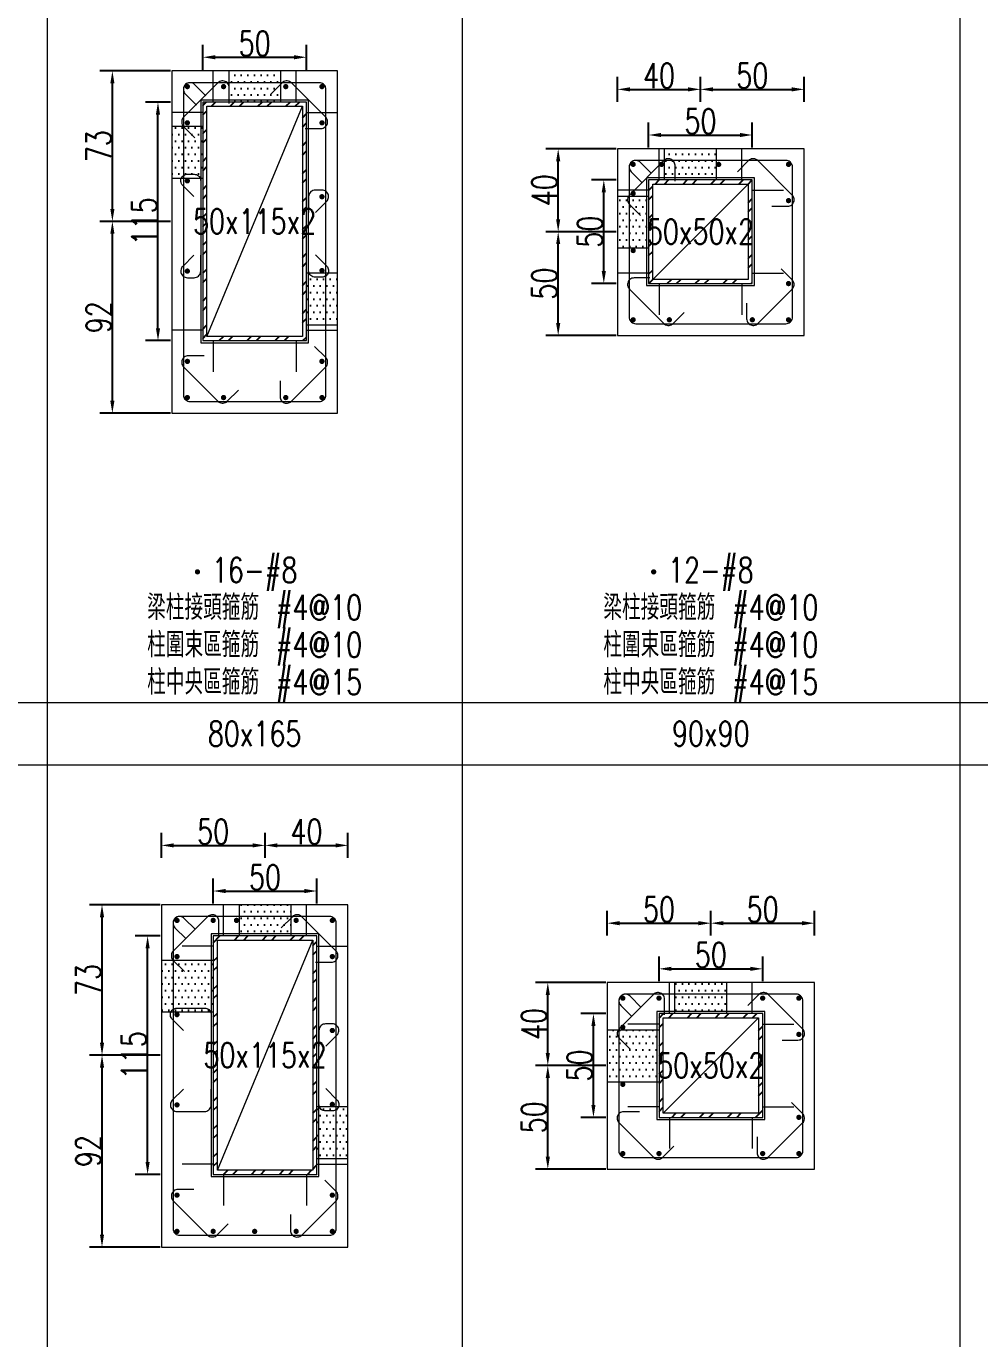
# Model space of a CAD drawing. Header units: millimetres. Extents: x 0 to 3905, y 0 to 8880.
# Drawn here: x 460 to 920, y 7763 to 8396 of the extents above; entities that cross this region are included whole.
import ezdxf
from ezdxf.enums import TextEntityAlignment as Align

# ---------------------------------------------------------------- set-up
doc = ezdxf.new("R2010")
doc.units = ezdxf.units.MM
doc.layers.get('DEFPOINTS').update_dxf_attribs({"color": 3})
for name, color, linetype in [('Hatch線', 6, 'Continuous'), ('TC-鋼粱', 132, 'Continuous'), ('主筋斷面', 2, 'Continuous'), ('文字-主筋根數', 7, 'Continuous'), ('文字-剪力筋 中央區', 7, 'Continuous'), ('文字-剪力筋-BC', 7, 'Continuous'), ('文字-剪力筋-圍束區', 7, 'Continuous'), ('文字-斷面尺寸', 7, 'Continuous'), ('文字-輔助字', 7, 'Continuous'), ('柱斷面線', 4, 'Continuous'), ('標註字', 4, 'Continuous'), ('箍筋線', 1, 'Continuous'), ('網格線', 7, 'Continuous'), ('鋼柱', 11, 'Continuous')]:
    doc.layers.add(name, color=color, linetype=linetype)
doc.styles.add('note', font='txt.shx', dxfattribs={"width": 0.75, "height": 12})
doc.styles.add('txt', font='txt.shx', dxfattribs={"height": 0.2, "bigfont": 'chineset.shx'})
doc.dimstyles.new('RCAD_DIM', dxfattribs={"dimtxt": 12, "dimasz": 6, "dimexe": 6, "dimexo": 0.625, "dimtad": 1, "dimdec": 0, "dimdsep": 46, "dimtxsty": 'note', "dimcen": 2.5, "dimclrd": 256, "dimclre": 256, "dimclrt": 256, "dimadec": 0, "dimazin": 0, "dimtfac": 1, "dimtmove": 0, "dimatfit": 3, "dimfxl": 0, "dimtolj": 1, "dimarcsym": 0})

# ---------------------------------------------------------------- blocks, each defined once
blk = doc.blocks.new('*D396')
at = {"layer": 'DEFPOINTS', "color": 0}
for p in [(600, 7979.12), (550, 7972.5), (600, 7972.5)]:
    blk.add_point(p, dxfattribs=at)
at = {"layer": '標註字', "lineweight": -2}
for p, q in [((550, 7973.12), (550, 7985.12)), ((600, 7973.12), (600, 7985.12)), ((556, 7979.12), (594, 7979.12))]:
    blk.add_line(p, q, dxfattribs=at)
at = {"layer": '標註字'}
for points in [[(556, 7980.12), (556, 7978.12), (550, 7979.12)], [(594, 7978.12), (594, 7980.12), (600, 7979.12)]]:
    blk.add_solid(points, dxfattribs=at)
at = {"layer": '標註字', "insert": (575, 7985.75), "char_height": 12, "attachment_point": 5, "style": 'note'}
blk.add_mtext('\\A1;50', dxfattribs=at)
blk = doc.blocks.new('*D397')
at = {"layer": 'DEFPOINTS', "color": 0}
for p in [(518.38, 7957.49), (525, 7957.49), (525, 7842.49)]:
    blk.add_point(p, dxfattribs=at)
at = {"layer": '標註字', "lineweight": -2}
for p, q in [((524.38, 7957.49), (512.38, 7957.49)), ((518.38, 7848.49), (518.38, 7951.49)), ((524.38, 7842.49), (512.38, 7842.49))]:
    blk.add_line(p, q, dxfattribs=at)
at = {"layer": '標註字'}
for points in [[(519.38, 7951.49), (517.38, 7951.49), (518.38, 7957.49)], [(517.38, 7848.49), (519.38, 7848.49), (518.38, 7842.49)]]:
    blk.add_solid(points, dxfattribs=at)
at = {"layer": '標註字', "insert": (511.75, 7899.99), "char_height": 12, "attachment_point": 5, "rotation": 90, "style": 'note'}
blk.add_mtext('\\A1;115', dxfattribs=at)
blk = doc.blocks.new('*D398')
at = {"layer": 'DEFPOINTS', "color": 0}
for p in [(575, 8001.12), (525, 7994.5), (575, 7994.5)]:
    blk.add_point(p, dxfattribs=at)
at = {"layer": '標註字', "lineweight": -2}
for p, q in [((525, 7995.12), (525, 8007.12)), ((575, 7995.12), (575, 8007.12)), ((531, 8001.12), (569, 8001.12))]:
    blk.add_line(p, q, dxfattribs=at)
at = {"layer": '標註字'}
for points in [[(531, 8002.12), (531, 8000.12), (525, 8001.12)], [(569, 8000.12), (569, 8002.12), (575, 8001.12)]]:
    blk.add_solid(points, dxfattribs=at)
at = {"layer": '標註字', "insert": (550, 8007.75), "char_height": 12, "attachment_point": 5, "style": 'note'}
blk.add_mtext('\\A1;50', dxfattribs=at)
blk = doc.blocks.new('*D399')
at = {"layer": 'DEFPOINTS', "color": 0}
for p in [(615, 8001.12), (575, 7994.5), (615, 7994.5)]:
    blk.add_point(p, dxfattribs=at)
at = {"layer": '標註字', "lineweight": -2}
for p, q in [((575, 7995.12), (575, 8007.12)), ((615, 7995.12), (615, 8007.12)), ((581, 8001.12), (609, 8001.12))]:
    blk.add_line(p, q, dxfattribs=at)
at = {"layer": '標註字'}
for points in [[(581, 8002.12), (581, 8000.12), (575, 8001.12)], [(609, 8000.12), (609, 8002.12), (615, 8001.12)]]:
    blk.add_solid(points, dxfattribs=at)
at = {"layer": '標註字', "insert": (595, 8007.75), "char_height": 12, "attachment_point": 5, "style": 'note'}
blk.add_mtext('\\A1;40', dxfattribs=at)
blk = doc.blocks.new('*D400')
at = {"layer": 'DEFPOINTS', "color": 0}
for p in [(496.38, 7899.99), (525, 7899.99), (525, 7807.5)]:
    blk.add_point(p, dxfattribs=at)
at = {"layer": '標註字', "lineweight": -2}
for p, q in [((524.38, 7899.99), (490.38, 7899.99)), ((496.38, 7813.5), (496.38, 7893.99)), ((524.38, 7807.5), (490.38, 7807.5))]:
    blk.add_line(p, q, dxfattribs=at)
at = {"layer": '標註字'}
for points in [[(497.38, 7893.99), (495.38, 7893.99), (496.38, 7899.99)], [(495.38, 7813.5), (497.38, 7813.5), (496.38, 7807.5)]]:
    blk.add_solid(points, dxfattribs=at)
at = {"layer": '標註字', "insert": (489.75, 7853.74), "char_height": 12, "attachment_point": 5, "rotation": 90, "style": 'note'}
blk.add_mtext('\\A1;92', dxfattribs=at)
blk = doc.blocks.new('*D401')
at = {"layer": 'DEFPOINTS', "color": 0}
for p in [(496.38, 7972.5), (525, 7972.5), (525, 7899.99)]:
    blk.add_point(p, dxfattribs=at)
at = {"layer": '標註字', "lineweight": -2}
for p, q in [((524.38, 7972.5), (490.38, 7972.5)), ((496.38, 7905.99), (496.38, 7966.5)), ((524.38, 7899.99), (490.38, 7899.99))]:
    blk.add_line(p, q, dxfattribs=at)
at = {"layer": '標註字'}
for points in [[(497.38, 7966.5), (495.38, 7966.5), (496.38, 7972.5)], [(495.38, 7905.99), (497.38, 7905.99), (496.38, 7899.99)]]:
    blk.add_solid(points, dxfattribs=at)
at = {"layer": '標註字', "insert": (489.75, 7936.24), "char_height": 12, "attachment_point": 5, "rotation": 90, "style": 'note'}
blk.add_mtext('\\A1;73', dxfattribs=at)
blk = doc.blocks.new('Circle_Filled')
at = {"const_width": 0.5}
blk.add_lwpolyline([(-0.25, 0, 1), (0.25, 0, 1)], format="xyb", close=True, dxfattribs=at)
blk = doc.blocks.new('*D402')
at = {"layer": 'DEFPOINTS', "color": 0}
for p in [(595, 8381.12), (545, 8374.5), (595, 8374.5)]:
    blk.add_point(p, dxfattribs=at)
at = {"layer": '標註字', "lineweight": -2}
for p, q in [((545, 8375.12), (545, 8387.12)), ((595, 8375.12), (595, 8387.12)), ((551, 8381.12), (589, 8381.12))]:
    blk.add_line(p, q, dxfattribs=at)
at = {"layer": '標註字'}
for points in [[(551, 8382.12), (551, 8380.12), (545, 8381.12)], [(589, 8380.12), (589, 8382.12), (595, 8381.12)]]:
    blk.add_solid(points, dxfattribs=at)
at = {"layer": '標註字', "insert": (570, 8387.75), "char_height": 12, "attachment_point": 5, "style": 'note'}
blk.add_mtext('\\A1;50', dxfattribs=at)
blk = doc.blocks.new('*D403')
at = {"layer": 'DEFPOINTS', "color": 0}
for p in [(523.38, 8359.49), (530, 8359.49), (530, 8244.49)]:
    blk.add_point(p, dxfattribs=at)
at = {"layer": '標註字', "lineweight": -2}
for p, q in [((529.38, 8359.49), (517.38, 8359.49)), ((523.38, 8250.49), (523.38, 8353.49)), ((529.38, 8244.49), (517.38, 8244.49))]:
    blk.add_line(p, q, dxfattribs=at)
at = {"layer": '標註字'}
for points in [[(524.38, 8353.49), (522.38, 8353.49), (523.38, 8359.49)], [(522.38, 8250.49), (524.38, 8250.49), (523.38, 8244.49)]]:
    blk.add_solid(points, dxfattribs=at)
at = {"layer": '標註字', "insert": (516.75, 8301.99), "char_height": 12, "attachment_point": 5, "rotation": 90, "style": 'note'}
blk.add_mtext('\\A1;115', dxfattribs=at)
blk = doc.blocks.new('*D406')
at = {"layer": 'DEFPOINTS', "color": 0}
for p in [(501.38, 8301.99), (530, 8301.99), (530, 8209.5)]:
    blk.add_point(p, dxfattribs=at)
at = {"layer": '標註字', "lineweight": -2}
for p, q in [((529.38, 8301.99), (495.38, 8301.99)), ((501.38, 8215.5), (501.38, 8295.99)), ((529.38, 8209.5), (495.38, 8209.5))]:
    blk.add_line(p, q, dxfattribs=at)
at = {"layer": '標註字'}
for points in [[(502.38, 8295.99), (500.38, 8295.99), (501.38, 8301.99)], [(500.38, 8215.5), (502.38, 8215.5), (501.38, 8209.5)]]:
    blk.add_solid(points, dxfattribs=at)
at = {"layer": '標註字', "insert": (494.75, 8255.74), "char_height": 12, "attachment_point": 5, "rotation": 90, "style": 'note'}
blk.add_mtext('\\A1;92', dxfattribs=at)
blk = doc.blocks.new('*D407')
at = {"layer": 'DEFPOINTS', "color": 0}
for p in [(501.38, 8374.5), (530, 8374.5), (530, 8301.99)]:
    blk.add_point(p, dxfattribs=at)
at = {"layer": '標註字', "lineweight": -2}
for p, q in [((529.38, 8374.5), (495.38, 8374.5)), ((501.38, 8307.99), (501.38, 8368.5)), ((529.38, 8301.99), (495.38, 8301.99))]:
    blk.add_line(p, q, dxfattribs=at)
at = {"layer": '標註字'}
for points in [[(502.38, 8368.5), (500.38, 8368.5), (501.38, 8374.5)], [(500.38, 8307.99), (502.38, 8307.99), (501.38, 8301.99)]]:
    blk.add_solid(points, dxfattribs=at)
at = {"layer": '標註字', "insert": (494.75, 8338.24), "char_height": 12, "attachment_point": 5, "rotation": 90, "style": 'note'}
blk.add_mtext('\\A1;73', dxfattribs=at)
blk = doc.blocks.new('*D528')
at = {"layer": 'DEFPOINTS', "color": 0}
for p in [(815, 7941.62), (765, 7935), (815, 7935)]:
    blk.add_point(p, dxfattribs=at)
at = {"layer": '標註字', "lineweight": -2}
for p, q in [((765, 7935.62), (765, 7947.62)), ((771, 7941.62), (809, 7941.62)), ((815, 7935.62), (815, 7947.62))]:
    blk.add_line(p, q, dxfattribs=at)
at = {"layer": '標註字'}
for points in [[(771, 7942.62), (771, 7940.62), (765, 7941.62)], [(809, 7940.62), (809, 7942.62), (815, 7941.62)]]:
    blk.add_solid(points, dxfattribs=at)
at = {"layer": '標註字', "insert": (790, 7948.25), "char_height": 12, "attachment_point": 5, "style": 'note'}
blk.add_mtext('\\A1;50', dxfattribs=at)
blk = doc.blocks.new('*D529')
at = {"layer": 'DEFPOINTS', "color": 0}
for p in [(733.38, 7920), (740, 7920), (740, 7870)]:
    blk.add_point(p, dxfattribs=at)
at = {"layer": '標註字', "lineweight": -2}
for p, q in [((739.38, 7920), (727.38, 7920)), ((733.38, 7876), (733.38, 7914)), ((739.38, 7870), (727.38, 7870))]:
    blk.add_line(p, q, dxfattribs=at)
at = {"layer": '標註字'}
for points in [[(734.38, 7914), (732.38, 7914), (733.38, 7920)], [(732.38, 7876), (734.38, 7876), (733.38, 7870)]]:
    blk.add_solid(points, dxfattribs=at)
at = {"layer": '標註字', "insert": (726.75, 7895), "char_height": 12, "attachment_point": 5, "rotation": 90, "style": 'note'}
blk.add_mtext('\\A1;50', dxfattribs=at)
blk = doc.blocks.new('*D530')
at = {"layer": 'DEFPOINTS', "color": 0}
for p in [(790, 7963.62), (740, 7957), (790, 7957)]:
    blk.add_point(p, dxfattribs=at)
at = {"layer": '標註字', "lineweight": -2}
for p, q in [((740, 7957.62), (740, 7969.62)), ((790, 7957.62), (790, 7969.62)), ((746, 7963.62), (784, 7963.62))]:
    blk.add_line(p, q, dxfattribs=at)
at = {"layer": '標註字'}
for points in [[(746, 7964.62), (746, 7962.62), (740, 7963.62)], [(784, 7962.62), (784, 7964.62), (790, 7963.62)]]:
    blk.add_solid(points, dxfattribs=at)
at = {"layer": '標註字', "insert": (765, 7970.25), "char_height": 12, "attachment_point": 5, "style": 'note'}
blk.add_mtext('\\A1;50', dxfattribs=at)
blk = doc.blocks.new('*D531')
at = {"layer": 'DEFPOINTS', "color": 0}
for p in [(840, 7963.62), (790, 7957), (840, 7957)]:
    blk.add_point(p, dxfattribs=at)
at = {"layer": '標註字', "lineweight": -2}
for p, q in [((790, 7957.62), (790, 7969.62)), ((840, 7957.62), (840, 7969.62)), ((796, 7963.62), (834, 7963.62))]:
    blk.add_line(p, q, dxfattribs=at)
at = {"layer": '標註字'}
for points in [[(796, 7964.62), (796, 7962.62), (790, 7963.62)], [(834, 7962.62), (834, 7964.62), (840, 7963.62)]]:
    blk.add_solid(points, dxfattribs=at)
at = {"layer": '標註字', "insert": (815, 7970.25), "char_height": 12, "attachment_point": 5, "style": 'note'}
blk.add_mtext('\\A1;50', dxfattribs=at)
blk = doc.blocks.new('*D532')
at = {"layer": 'DEFPOINTS', "color": 0}
for p in [(711.38, 7895), (740, 7895), (740, 7845)]:
    blk.add_point(p, dxfattribs=at)
at = {"layer": '標註字', "lineweight": -2}
for p, q in [((739.38, 7895), (705.38, 7895)), ((711.38, 7851), (711.38, 7889)), ((739.38, 7845), (705.38, 7845))]:
    blk.add_line(p, q, dxfattribs=at)
at = {"layer": '標註字'}
for points in [[(712.38, 7889), (710.38, 7889), (711.38, 7895)], [(710.38, 7851), (712.38, 7851), (711.38, 7845)]]:
    blk.add_solid(points, dxfattribs=at)
at = {"layer": '標註字', "insert": (704.75, 7870), "char_height": 12, "attachment_point": 5, "rotation": 90, "style": 'note'}
blk.add_mtext('\\A1;50', dxfattribs=at)
blk = doc.blocks.new('*D533')
at = {"layer": 'DEFPOINTS', "color": 0}
for p in [(711.38, 7935), (740, 7935), (740, 7895)]:
    blk.add_point(p, dxfattribs=at)
at = {"layer": '標註字', "lineweight": -2}
for p, q in [((739.38, 7935), (705.38, 7935)), ((711.38, 7901), (711.38, 7929)), ((739.38, 7895), (705.38, 7895))]:
    blk.add_line(p, q, dxfattribs=at)
at = {"layer": '標註字'}
for points in [[(712.38, 7929), (710.38, 7929), (711.38, 7935)], [(710.38, 7901), (712.38, 7901), (711.38, 7895)]]:
    blk.add_solid(points, dxfattribs=at)
at = {"layer": '標註字', "insert": (704.75, 7915), "char_height": 12, "attachment_point": 5, "rotation": 90, "style": 'note'}
blk.add_mtext('\\A1;40', dxfattribs=at)
blk = doc.blocks.new('*D534')
at = {"layer": 'DEFPOINTS', "color": 0}
for p in [(810, 8343.62), (760, 8337), (810, 8337)]:
    blk.add_point(p, dxfattribs=at)
at = {"layer": '標註字', "lineweight": -2}
for p, q in [((760, 8337.62), (760, 8349.62)), ((810, 8337.62), (810, 8349.62)), ((766, 8343.62), (804, 8343.62))]:
    blk.add_line(p, q, dxfattribs=at)
at = {"layer": '標註字'}
for points in [[(766, 8344.62), (766, 8342.62), (760, 8343.62)], [(804, 8342.62), (804, 8344.62), (810, 8343.62)]]:
    blk.add_solid(points, dxfattribs=at)
at = {"layer": '標註字', "insert": (785, 8350.25), "char_height": 12, "attachment_point": 5, "style": 'note'}
blk.add_mtext('\\A1;50', dxfattribs=at)
blk = doc.blocks.new('*D535')
at = {"layer": 'DEFPOINTS', "color": 0}
for p in [(738.38, 8322), (745, 8322), (745, 8272)]:
    blk.add_point(p, dxfattribs=at)
at = {"layer": '標註字', "lineweight": -2}
for p, q in [((744.38, 8322), (732.38, 8322)), ((738.38, 8278), (738.38, 8316)), ((744.38, 8272), (732.38, 8272))]:
    blk.add_line(p, q, dxfattribs=at)
at = {"layer": '標註字'}
for points in [[(739.38, 8316), (737.38, 8316), (738.38, 8322)], [(737.38, 8278), (739.38, 8278), (738.38, 8272)]]:
    blk.add_solid(points, dxfattribs=at)
at = {"layer": '標註字', "insert": (731.75, 8297), "char_height": 12, "attachment_point": 5, "rotation": 90, "style": 'note'}
blk.add_mtext('\\A1;50', dxfattribs=at)
blk = doc.blocks.new('*D536')
at = {"layer": 'DEFPOINTS', "color": 0}
for p in [(784.999928, 8365.625), (745, 8359), (784.999928, 8359)]:
    blk.add_point(p, dxfattribs=at)
at = {"layer": '標註字', "lineweight": -2}
for p, q in [((745, 8359.625), (745, 8371.625)), ((751, 8365.625), (778.999928, 8365.625)), ((784.999928, 8359.625), (784.999928, 8371.625))]:
    blk.add_line(p, q, dxfattribs=at)
at = {"layer": '標註字'}
for points in [[(751, 8366.625), (751, 8364.625), (745, 8365.625)], [(778.999928, 8364.625), (778.999928, 8366.625), (784.999928, 8365.625)]]:
    blk.add_solid(points, dxfattribs=at)
at = {"layer": '標註字', "insert": (764.999964, 8372.25), "char_height": 12, "attachment_point": 5, "style": 'note'}
blk.add_mtext('\\A1;40', dxfattribs=at)
blk = doc.blocks.new('*D537')
at = {"layer": 'DEFPOINTS', "color": 0}
for p in [(835, 8365.625), (784.999928, 8359), (835, 8359)]:
    blk.add_point(p, dxfattribs=at)
at = {"layer": '標註字', "lineweight": -2}
for p, q in [((784.999928, 8359.625), (784.999928, 8371.625)), ((790.999928, 8365.625), (829, 8365.625)), ((835, 8359.625), (835, 8371.625))]:
    blk.add_line(p, q, dxfattribs=at)
at = {"layer": '標註字'}
for points in [[(790.999928, 8366.625), (790.999928, 8364.625), (784.999928, 8365.625)], [(829, 8364.625), (829, 8366.625), (835, 8365.625)]]:
    blk.add_solid(points, dxfattribs=at)
at = {"layer": '標註字', "insert": (809.999964, 8372.25), "char_height": 12, "attachment_point": 5, "style": 'note'}
blk.add_mtext('\\A1;50', dxfattribs=at)
blk = doc.blocks.new('*D538')
at = {"layer": 'DEFPOINTS', "color": 0}
for p in [(716.38, 8297), (745, 8297), (745, 8247)]:
    blk.add_point(p, dxfattribs=at)
at = {"layer": '標註字', "lineweight": -2}
for p, q in [((744.38, 8297), (710.38, 8297)), ((716.38, 8253), (716.38, 8291)), ((744.38, 8247), (710.38, 8247))]:
    blk.add_line(p, q, dxfattribs=at)
at = {"layer": '標註字'}
for points in [[(717.38, 8291), (715.38, 8291), (716.38, 8297)], [(715.38, 8253), (717.38, 8253), (716.38, 8247)]]:
    blk.add_solid(points, dxfattribs=at)
at = {"layer": '標註字', "insert": (709.75, 8272), "char_height": 12, "attachment_point": 5, "rotation": 90, "style": 'note'}
blk.add_mtext('\\A1;50', dxfattribs=at)
blk = doc.blocks.new('*D539')
at = {"layer": 'DEFPOINTS', "color": 0}
for p in [(716.38, 8337), (745, 8337), (745, 8297)]:
    blk.add_point(p, dxfattribs=at)
at = {"layer": '標註字', "lineweight": -2}
for p, q in [((744.38, 8337), (710.38, 8337)), ((716.38, 8303), (716.38, 8331)), ((744.38, 8297), (710.38, 8297))]:
    blk.add_line(p, q, dxfattribs=at)
at = {"layer": '標註字'}
for points in [[(717.38, 8331), (715.38, 8331), (716.38, 8337)], [(715.38, 8303), (717.38, 8303), (716.38, 8297)]]:
    blk.add_solid(points, dxfattribs=at)
at = {"layer": '標註字', "insert": (709.75, 8317), "char_height": 12, "attachment_point": 5, "rotation": 90, "style": 'note'}
blk.add_mtext('\\A1;40', dxfattribs=at)

msp = doc.modelspace()

# ---------------------------------------------------------------- hatches: boundary and pattern name
at = {"layer": 'Hatch線'}
h = msp.add_hatch(dxfattribs=at)
h.set_pattern_fill('ANSI32', color=256, style=0)
h.paths.add_polyline_path([(545, 8244.49), (595, 8244.49), (595, 8359.49), (545, 8359.49)], flags=17)
h.paths.add_polyline_path([(547, 8246.49), (547, 8357.49), (593, 8357.49), (593, 8246.49)])
h = msp.add_hatch(dxfattribs=at)
h.set_pattern_fill('ANSI32', color=256, style=0)
h.paths.add_polyline_path([(760, 8272), (810, 8272), (810, 8322), (760, 8322)], flags=17)
h.paths.add_polyline_path([(762, 8274), (762, 8320), (808, 8320), (808, 8274)])
h = msp.add_hatch(dxfattribs=at)
h.set_pattern_fill('ANSI32', color=256, style=0)
h.paths.add_polyline_path([(550, 7842.49), (600, 7842.49), (600, 7957.49), (550, 7957.49)], flags=17)
h.paths.add_polyline_path([(552, 7844.49), (552, 7955.49), (598, 7955.49), (598, 7844.49)])
h = msp.add_hatch(dxfattribs=at)
h.set_pattern_fill('ANSI32', color=256, style=0)
h.paths.add_polyline_path([(765, 7870), (815, 7870), (815, 7920), (765, 7920)], flags=17)
h.paths.add_polyline_path([(767, 7872), (767, 7918), (813, 7918), (813, 7872)])
at = {"layer": 'TC-鋼粱'}
h = msp.add_hatch(dxfattribs=at)
h.set_pattern_fill('DOTS', color=256, scale=2, style=0)
h.paths.add_polyline_path([(582.5, 8374.5), (557.5, 8374.5), (557.5, 8359.49), (582.5, 8359.49)], flags=17)
h = msp.add_hatch(dxfattribs=at)
h.set_pattern_fill('DOTS', color=256, scale=2, style=0)
h.paths.add_polyline_path([(530, 8347.81), (530, 8322.81), (545, 8322.81), (545, 8347.81)], flags=17)
h = msp.add_hatch(dxfattribs=at)
h.set_pattern_fill('DOTS', color=256, scale=2, style=0)
h.paths.add_polyline_path([(792.5, 8337), (767.5, 8337), (767.5, 8322), (792.5, 8322)], flags=17)
h = msp.add_hatch(dxfattribs=at)
h.set_pattern_fill('DOTS', color=256, scale=2, style=0)
h.paths.add_polyline_path([(745, 8314.19), (745, 8289.19), (760, 8289.19), (760, 8314.19)], flags=17)
h = msp.add_hatch(dxfattribs=at)
h.set_pattern_fill('DOTS', color=256, scale=2, style=0)
h.paths.add_polyline_path([(610, 8252), (610, 8277), (595, 8277), (595, 8252)], flags=17)
h = msp.add_hatch(dxfattribs=at)
h.set_pattern_fill('DOTS', color=256, scale=2, style=0)
h.paths.add_polyline_path([(587.5, 7972.5), (562.5, 7972.5), (562.5, 7957.49), (587.5, 7957.49)], flags=17)
h = msp.add_hatch(dxfattribs=at)
h.set_pattern_fill('DOTS', color=256, scale=2, style=0)
h.paths.add_polyline_path([(525, 7945.81), (525, 7920.81), (550, 7920.81), (550, 7945.81)], flags=17)
h = msp.add_hatch(dxfattribs=at)
h.set_pattern_fill('DOTS', color=256, scale=2, style=0)
h.paths.add_polyline_path([(797.5, 7935), (772.5, 7935), (772.5, 7920), (797.5, 7920)], flags=17)
h = msp.add_hatch(dxfattribs=at)
h.set_pattern_fill('DOTS', color=256, scale=2, style=0)
h.paths.add_polyline_path([(740, 7912.19), (740, 7887.19), (765, 7887.19), (765, 7912.19)], flags=17)
h = msp.add_hatch(dxfattribs=at)
h.set_pattern_fill('DOTS', color=256, scale=2, style=0)
h.paths.add_polyline_path([(615, 7850), (615, 7875), (600, 7875), (600, 7850)], flags=17)

# ---------------------------------------------------------------- linework, layer by layer
at = {"layer": 'DEFPOINTS', "lineweight": 5}
for points in [[(550, 8359.49), (550, 8374.49)], [(590, 8359.49), (590, 8374.49)], [(545, 8243.49), (596, 8243.49), (596, 8360.49), (544, 8360.49), (544, 8243.49), (545, 8243.49)], [(545, 8354.49), (530, 8354.49)], [(547, 8246.49), (593, 8357.49)], [(595, 8354.49), (610, 8354.49)], [(765, 8322), (765, 8337)], [(805, 8322), (805, 8337)], [(760, 8271), (811, 8271), (811, 8323), (759, 8323), (759, 8271), (760, 8271)], [(760, 8317), (745, 8317)], [(762, 8274), (808, 8320)], [(810, 8317), (825, 8317)], [(760, 8277), (745, 8277)], [(810, 8277), (825, 8277)], [(765, 8272), (765, 8257)], [(805, 8272), (805, 8257)], [(545, 8249.49), (530, 8249.49)], [(595, 8249.49), (610, 8249.49)], [(550, 8244.49), (550, 8229.49)], [(590, 8244.49), (590, 8229.49)], [(555, 7957.49), (555, 7972.49)], [(595, 7957.49), (595, 7972.49)], [(550, 7841.49), (601, 7841.49), (601, 7958.49), (549, 7958.49), (549, 7841.49), (550, 7841.49)], [(552, 7844.49), (598, 7955.49)], [(550, 7952.49), (535, 7952.49)], [(600, 7952.49), (615, 7952.49)], [(770, 7920), (770, 7935)], [(810, 7920), (810, 7935)], [(765, 7869), (816, 7869), (816, 7921), (764, 7921), (764, 7869), (765, 7869)], [(767, 7872), (813, 7918)], [(765, 7915), (750, 7915)], [(815, 7915), (830, 7915)], [(765, 7875), (750, 7875)], [(815, 7875), (830, 7875)], [(770, 7870), (770, 7855)], [(810, 7870), (810, 7855)], [(550, 7847.49), (535, 7847.49)], [(600, 7847.49), (615, 7847.49)], [(555, 7842.49), (555, 7827.49)], [(595, 7842.49), (595, 7827.49)]]:
    msp.add_lwpolyline(points, dxfattribs=at)
at = {"layer": 'TC-鋼粱', "lineweight": 5}
for points in [[(557.5, 8374.5), (557.5, 8359.49)], [(582.5, 8374.5), (582.5, 8359.49)], [(530, 8347.81), (545, 8347.81)], [(767.5, 8337), (767.5, 8322)], [(792.5, 8337), (792.5, 8322)], [(530, 8322.81), (545, 8322.81)], [(745, 8314.19), (760, 8314.19)], [(745, 8289.19), (760, 8289.19)], [(610, 8277), (595, 8277)], [(610, 8252), (595, 8252)], [(562.5, 7972.5), (562.5, 7957.49)], [(587.5, 7972.5), (587.5, 7957.49)], [(525, 7945.81), (550, 7945.81)], [(772.5, 7935), (772.5, 7920)], [(797.5, 7935), (797.5, 7920)], [(525, 7920.81), (550, 7920.81)], [(740, 7912.19), (765, 7912.19)], [(740, 7887.19), (765, 7887.19)], [(615, 7875), (600, 7875)], [(615, 7850), (600, 7850)]]:
    msp.add_lwpolyline(points, dxfattribs=at)
at = {"layer": '柱斷面線', "lineweight": 5}
for points in [[(530, 8209.5), (610, 8209.5), (610, 8374.5), (530, 8374.5), (530, 8209.5)], [(745, 8247), (835, 8247), (835, 8337), (745, 8337), (745, 8247)], [(525, 7807.5), (615, 7807.5), (615, 7972.5), (525, 7972.5), (525, 7807.5)], [(740, 7845), (840, 7845), (840, 7935), (740, 7935), (740, 7845)]]:
    msp.add_lwpolyline(points, dxfattribs=at)
at = {"layer": '箍筋線', "lineweight": 5}
for points in [[(557.73, 8358.89), (557.73, 8366.51), (557.68, 8367.04), (557.55, 8367.56), (557.33, 8368.05), (557.03, 8368.49), (556.67, 8368.88), (556.24, 8369.2), (555.77, 8369.44), (555.26, 8369.61), (554.73, 8369.68), (554.2, 8369.67), (553.67, 8369.56), (553.17, 8369.37), (552.71, 8369.1), (552.31, 8368.76), (535.74, 8352.19), (535.39, 8351.77), (535.11, 8351.29), (534.92, 8350.77), (534.83, 8350.23), (534.83, 8349.67), (534.92, 8349.13), (535.11, 8348.61), (535.39, 8348.13), (535.74, 8347.7), (541.13, 8342.32)], [(546.44, 8362.55), (541.06, 8367.94), (540.65, 8368.28), (540.19, 8368.55), (539.69, 8368.74), (539.17, 8368.85), (538.63, 8368.86), (538.1, 8368.79), (537.59, 8368.62), (537.12, 8368.38), (536.69, 8368.06), (536.33, 8367.67), (536.03, 8367.23), (535.81, 8366.74), (535.68, 8366.22), (535.63, 8365.69), (535.63, 8218.31), (535.68, 8217.76), (535.83, 8217.22), (536.06, 8216.72), (536.38, 8216.27), (536.77, 8215.88), (537.22, 8215.56), (537.72, 8215.33), (538.26, 8215.18), (538.81, 8215.14), (601.19, 8215.14), (601.74, 8215.18), (602.28, 8215.33), (602.78, 8215.56), (603.23, 8215.88), (603.62, 8216.27), (603.94, 8216.72), (604.17, 8217.22), (604.32, 8217.76), (604.37, 8218.31), (604.37, 8365.69), (604.32, 8366.24), (604.17, 8366.78), (603.94, 8367.28), (603.62, 8367.73), (603.23, 8368.12), (602.78, 8368.44), (602.28, 8368.67), (601.74, 8368.82), (601.19, 8368.86), (538.81, 8368.86), (538.28, 8368.82), (537.76, 8368.69), (537.27, 8368.47), (536.83, 8368.17), (536.44, 8367.81), (536.12, 8367.38), (535.88, 8366.91), (535.71, 8366.4), (535.64, 8365.87), (535.65, 8365.33), (535.76, 8364.81), (535.95, 8364.31), (536.22, 8363.85), (536.56, 8363.44), (541.95, 8358.06)], [(594.39, 8346.77), (602.01, 8346.77), (602.54, 8346.82), (603.06, 8346.95), (603.55, 8347.17), (603.99, 8347.47), (604.38, 8347.83), (604.7, 8348.26), (604.94, 8348.73), (605.11, 8349.24), (605.18, 8349.77), (605.17, 8350.3), (605.06, 8350.83), (604.87, 8351.33), (604.6, 8351.79), (604.26, 8352.19), (587.69, 8368.76), (587.27, 8369.11), (586.79, 8369.39), (586.27, 8369.58), (585.73, 8369.67), (585.17, 8369.67), (584.63, 8369.58), (584.11, 8369.39), (583.63, 8369.11), (583.2, 8368.76), (577.82, 8363.37)], [(772.73, 8321.39), (772.73, 8329.01), (772.68, 8329.54), (772.55, 8330.06), (772.33, 8330.55), (772.03, 8330.99), (771.67, 8331.38), (771.24, 8331.7), (770.77, 8331.94), (770.26, 8332.11), (769.73, 8332.18), (769.2, 8332.17), (768.67, 8332.06), (768.17, 8331.87), (767.71, 8331.6), (767.31, 8331.26), (750.74, 8314.69), (750.39, 8314.27), (750.11, 8313.79), (749.92, 8313.27), (749.83, 8312.73), (749.83, 8312.17), (749.92, 8311.63), (750.11, 8311.11), (750.39, 8310.63), (750.74, 8310.2), (756.13, 8304.82)], [(761.44, 8325.05), (756.06, 8330.44), (755.65, 8330.78), (755.19, 8331.05), (754.69, 8331.24), (754.17, 8331.35), (753.63, 8331.36), (753.1, 8331.29), (752.59, 8331.12), (752.12, 8330.88), (751.69, 8330.56), (751.33, 8330.17), (751.03, 8329.73), (750.81, 8329.24), (750.68, 8328.72), (750.63, 8328.19), (750.63, 8255.81), (750.68, 8255.26), (750.83, 8254.72), (751.06, 8254.22), (751.38, 8253.77), (751.77, 8253.38), (752.22, 8253.06), (752.72, 8252.83), (753.26, 8252.68), (753.81, 8252.63), (826.19, 8252.63), (826.74, 8252.68), (827.28, 8252.83), (827.78, 8253.06), (828.23, 8253.38), (828.62, 8253.77), (828.94, 8254.22), (829.17, 8254.72), (829.32, 8255.26), (829.37, 8255.81), (829.37, 8328.19), (829.32, 8328.74), (829.17, 8329.28), (828.94, 8329.78), (828.62, 8330.23), (828.23, 8330.62), (827.78, 8330.94), (827.28, 8331.17), (826.74, 8331.32), (826.19, 8331.37), (753.81, 8331.37), (753.28, 8331.32), (752.76, 8331.19), (752.27, 8330.97), (751.83, 8330.67), (751.44, 8330.31), (751.12, 8329.88), (750.88, 8329.41), (750.71, 8328.9), (750.64, 8328.37), (750.65, 8327.83), (750.76, 8327.31), (750.95, 8326.81), (751.22, 8326.35), (751.56, 8325.94), (756.95, 8320.56)], [(819.39, 8309.27), (827.01, 8309.27), (827.54, 8309.32), (828.06, 8309.45), (828.55, 8309.67), (828.99, 8309.97), (829.38, 8310.33), (829.7, 8310.76), (829.94, 8311.23), (830.11, 8311.74), (830.18, 8312.27), (830.17, 8312.8), (830.06, 8313.33), (829.87, 8313.83), (829.6, 8314.29), (829.26, 8314.69), (812.69, 8331.26), (812.27, 8331.61), (811.79, 8331.89), (811.27, 8332.08), (810.73, 8332.17), (810.17, 8332.17), (809.63, 8332.08), (809.11, 8331.89), (808.63, 8331.61), (808.2, 8331.26), (802.82, 8325.87)], [(540.68, 8313.9), (535.29, 8319.29), (534.95, 8319.7), (534.68, 8320.16), (534.49, 8320.66), (534.38, 8321.18), (534.37, 8321.71), (534.44, 8322.24), (534.61, 8322.75), (534.85, 8323.22), (535.17, 8323.65), (535.56, 8324.02), (536, 8324.31), (536.49, 8324.53), (537.01, 8324.67), (537.54, 8324.71), (540.82, 8324.71), (541.38, 8324.66), (541.91, 8324.52), (542.41, 8324.28), (542.87, 8323.97), (543.26, 8323.58), (543.57, 8323.12), (543.81, 8322.62), (543.95, 8322.09), (544, 8321.54), (544, 8313.92)], [(599.32, 8306.25), (604.71, 8311.64), (605.05, 8312.05), (605.32, 8312.51), (605.51, 8313.01), (605.62, 8313.53), (605.63, 8314.06), (605.56, 8314.59), (605.39, 8315.1), (605.15, 8315.57), (604.83, 8316), (604.44, 8316.37), (604, 8316.66), (603.51, 8316.88), (602.99, 8317.02), (602.46, 8317.06), (599.17, 8317.06), (598.62, 8317.01), (598.09, 8316.87), (597.59, 8316.63), (597.13, 8316.32), (596.74, 8315.93), (596.43, 8315.47), (596.19, 8314.97), (596.05, 8314.44), (596, 8313.88), (596, 8306.26)], [(540.68, 8285.65), (535.29, 8280.26), (534.95, 8279.85), (534.68, 8279.4), (534.49, 8278.9), (534.38, 8278.37), (534.37, 8277.84), (534.44, 8277.31), (534.61, 8276.8), (534.85, 8276.33), (535.17, 8275.9), (535.56, 8275.54), (536, 8275.24), (536.49, 8275.02), (537.01, 8274.89), (537.54, 8274.84), (540.82, 8274.84), (541.38, 8274.89), (541.91, 8275.03), (542.41, 8275.27), (542.87, 8275.59), (543.26, 8275.98), (543.57, 8276.43), (543.81, 8276.93), (543.95, 8277.47), (544, 8278.02), (544, 8285.64)], [(599.32, 8285.9), (604.71, 8280.52), (605.05, 8280.11), (605.32, 8279.65), (605.51, 8279.15), (605.62, 8278.63), (605.63, 8278.09), (605.56, 8277.56), (605.39, 8277.05), (605.15, 8276.58), (604.83, 8276.15), (604.44, 8275.79), (604, 8275.49), (603.51, 8275.27), (602.99, 8275.14), (602.46, 8275.09), (599.17, 8275.09), (598.62, 8275.14), (598.09, 8275.29), (597.59, 8275.52), (597.13, 8275.84), (596.74, 8276.23), (596.43, 8276.68), (596.19, 8277.18), (596.05, 8277.72), (596, 8278.27), (596, 8285.89)], [(807.27, 8262.61), (807.27, 8254.99), (807.32, 8254.46), (807.45, 8253.94), (807.67, 8253.45), (807.97, 8253.01), (808.33, 8252.62), (808.76, 8252.3), (809.23, 8252.06), (809.74, 8251.89), (810.27, 8251.82), (810.8, 8251.83), (811.33, 8251.94), (811.83, 8252.13), (812.29, 8252.4), (812.69, 8252.74), (829.26, 8269.31), (829.61, 8269.73), (829.89, 8270.21), (830.08, 8270.73), (830.17, 8271.27), (830.17, 8271.83), (830.08, 8272.37), (829.89, 8272.89), (829.61, 8273.37), (829.26, 8273.8), (823.87, 8279.18)], [(760.61, 8274.73), (752.99, 8274.73), (752.46, 8274.68), (751.94, 8274.55), (751.45, 8274.33), (751.01, 8274.03), (750.62, 8273.67), (750.3, 8273.24), (750.06, 8272.77), (749.89, 8272.26), (749.82, 8271.73), (749.83, 8271.2), (749.94, 8270.67), (750.13, 8270.17), (750.4, 8269.71), (750.74, 8269.31), (767.31, 8252.74), (767.73, 8252.39), (768.21, 8252.11), (768.73, 8251.92), (769.27, 8251.83), (769.83, 8251.83), (770.37, 8251.92), (770.89, 8252.11), (771.37, 8252.39), (771.8, 8252.74), (777.18, 8258.13)], [(582.27, 8225.11), (582.27, 8217.49), (582.32, 8216.96), (582.45, 8216.44), (582.67, 8215.95), (582.97, 8215.51), (583.33, 8215.12), (583.76, 8214.8), (584.23, 8214.56), (584.74, 8214.39), (585.27, 8214.32), (585.8, 8214.33), (586.33, 8214.44), (586.83, 8214.63), (587.29, 8214.9), (587.69, 8215.24), (604.26, 8231.81), (604.61, 8232.23), (604.89, 8232.71), (605.08, 8233.23), (605.17, 8233.77), (605.17, 8234.33), (605.08, 8234.87), (604.89, 8235.39), (604.61, 8235.87), (604.26, 8236.3), (598.87, 8241.68)], [(545.61, 8237.23), (537.99, 8237.23), (537.46, 8237.18), (536.94, 8237.05), (536.45, 8236.83), (536.01, 8236.53), (535.62, 8236.17), (535.3, 8235.74), (535.06, 8235.27), (534.89, 8234.76), (534.82, 8234.23), (534.83, 8233.7), (534.94, 8233.17), (535.13, 8232.67), (535.4, 8232.21), (535.74, 8231.81), (552.31, 8215.24), (552.73, 8214.89), (553.21, 8214.61), (553.73, 8214.42), (554.27, 8214.33), (554.83, 8214.33), (555.37, 8214.42), (555.89, 8214.61), (556.37, 8214.89), (556.8, 8215.24), (562.18, 8220.63)], [(552.73, 7956.89), (552.73, 7964.51), (552.68, 7965.04), (552.55, 7965.56), (552.33, 7966.05), (552.03, 7966.49), (551.67, 7966.88), (551.24, 7967.2), (550.77, 7967.44), (550.26, 7967.61), (549.73, 7967.68), (549.2, 7967.67), (548.67, 7967.56), (548.17, 7967.37), (547.71, 7967.1), (547.31, 7966.76), (530.74, 7950.19), (530.39, 7949.77), (530.11, 7949.29), (529.92, 7948.77), (529.83, 7948.23), (529.83, 7947.67), (529.92, 7947.13), (530.11, 7946.61), (530.39, 7946.13), (530.74, 7945.7), (536.13, 7940.32)], [(599.39, 7944.77), (607.01, 7944.77), (607.54, 7944.82), (608.06, 7944.95), (608.55, 7945.17), (608.99, 7945.47), (609.38, 7945.83), (609.7, 7946.26), (609.94, 7946.73), (610.11, 7947.24), (610.18, 7947.77), (610.17, 7948.3), (610.06, 7948.83), (609.87, 7949.33), (609.6, 7949.79), (609.26, 7950.19), (592.69, 7966.76), (592.27, 7967.11), (591.79, 7967.39), (591.27, 7967.58), (590.73, 7967.67), (590.17, 7967.67), (589.63, 7967.58), (589.11, 7967.39), (588.63, 7967.11), (588.2, 7966.76), (582.82, 7961.37)], [(541.44, 7960.55), (536.06, 7965.94), (535.65, 7966.28), (535.19, 7966.55), (534.69, 7966.74), (534.17, 7966.85), (533.63, 7966.86), (533.1, 7966.79), (532.59, 7966.62), (532.12, 7966.38), (531.69, 7966.06), (531.33, 7965.67), (531.03, 7965.23), (530.81, 7964.74), (530.68, 7964.22), (530.63, 7963.69), (530.63, 7816.31), (530.68, 7815.76), (530.83, 7815.22), (531.06, 7814.72), (531.38, 7814.27), (531.77, 7813.88), (532.22, 7813.56), (532.72, 7813.33), (533.26, 7813.18), (533.81, 7813.14), (606.19, 7813.14), (606.74, 7813.18), (607.28, 7813.33), (607.78, 7813.56), (608.23, 7813.88), (608.62, 7814.27), (608.94, 7814.72), (609.17, 7815.22), (609.32, 7815.76), (609.37, 7816.31), (609.37, 7963.69), (609.32, 7964.24), (609.17, 7964.78), (608.94, 7965.28), (608.62, 7965.73), (608.23, 7966.12), (607.78, 7966.44), (607.28, 7966.67), (606.74, 7966.82), (606.19, 7966.86), (533.81, 7966.86), (533.28, 7966.82), (532.76, 7966.69), (532.27, 7966.47), (531.83, 7966.17), (531.44, 7965.81), (531.12, 7965.38), (530.88, 7964.91), (530.71, 7964.4), (530.64, 7963.87), (530.65, 7963.33), (530.76, 7962.81), (530.95, 7962.31), (531.22, 7961.85), (531.56, 7961.44), (536.95, 7956.06)], [(767.73, 7919.39), (767.73, 7927.01), (767.68, 7927.54), (767.55, 7928.06), (767.33, 7928.55), (767.03, 7928.99), (766.67, 7929.38), (766.24, 7929.7), (765.77, 7929.94), (765.26, 7930.11), (764.73, 7930.18), (764.2, 7930.17), (763.67, 7930.06), (763.17, 7929.87), (762.71, 7929.6), (762.31, 7929.26), (745.74, 7912.69), (745.39, 7912.27), (745.11, 7911.79), (744.92, 7911.27), (744.83, 7910.73), (744.83, 7910.17), (744.92, 7909.63), (745.11, 7909.11), (745.39, 7908.63), (745.74, 7908.2), (751.13, 7902.82)], [(756.44, 7923.05), (751.06, 7928.44), (750.65, 7928.78), (750.19, 7929.05), (749.69, 7929.24), (749.17, 7929.35), (748.63, 7929.36), (748.1, 7929.29), (747.59, 7929.12), (747.12, 7928.88), (746.69, 7928.56), (746.33, 7928.17), (746.03, 7927.73), (745.81, 7927.24), (745.68, 7926.72), (745.63, 7926.19), (745.63, 7853.81), (745.68, 7853.26), (745.83, 7852.72), (746.06, 7852.22), (746.38, 7851.77), (746.77, 7851.38), (747.22, 7851.06), (747.72, 7850.83), (748.26, 7850.68), (748.81, 7850.63), (831.19, 7850.63), (831.74, 7850.68), (832.28, 7850.83), (832.78, 7851.06), (833.23, 7851.38), (833.62, 7851.77), (833.94, 7852.22), (834.17, 7852.72), (834.32, 7853.26), (834.37, 7853.81), (834.37, 7926.19), (834.32, 7926.74), (834.17, 7927.28), (833.94, 7927.78), (833.62, 7928.23), (833.23, 7928.62), (832.78, 7928.94), (832.28, 7929.17), (831.74, 7929.32), (831.19, 7929.37), (748.81, 7929.37), (748.28, 7929.32), (747.76, 7929.19), (747.27, 7928.97), (746.83, 7928.67), (746.44, 7928.31), (746.12, 7927.88), (745.88, 7927.41), (745.71, 7926.9), (745.64, 7926.37), (745.65, 7925.83), (745.76, 7925.31), (745.95, 7924.81), (746.22, 7924.35), (746.56, 7923.94), (751.95, 7918.56)], [(824.39, 7907.27), (832.01, 7907.27), (832.54, 7907.32), (833.06, 7907.45), (833.55, 7907.67), (833.99, 7907.97), (834.38, 7908.33), (834.7, 7908.76), (834.94, 7909.23), (835.11, 7909.74), (835.18, 7910.27), (835.17, 7910.8), (835.06, 7911.33), (834.87, 7911.83), (834.6, 7912.29), (834.26, 7912.69), (817.69, 7929.26), (817.27, 7929.61), (816.79, 7929.89), (816.27, 7930.08), (815.73, 7930.17), (815.17, 7930.17), (814.63, 7930.08), (814.11, 7929.89), (813.63, 7929.61), (813.2, 7929.26), (807.82, 7923.87)], [(535.68, 7911.9), (530.29, 7917.29), (529.95, 7917.7), (529.68, 7918.16), (529.49, 7918.66), (529.38, 7919.18), (529.37, 7919.71), (529.44, 7920.24), (529.61, 7920.75), (529.85, 7921.22), (530.17, 7921.65), (530.56, 7922.02), (531, 7922.31), (531.49, 7922.53), (532.01, 7922.67), (532.54, 7922.71), (545.83, 7922.71), (546.38, 7922.66), (546.91, 7922.52), (547.41, 7922.28), (547.87, 7921.97), (548.26, 7921.58), (548.57, 7921.12), (548.81, 7920.62), (548.95, 7920.09), (549, 7919.54), (549, 7911.92)], [(604.32, 7904.25), (609.71, 7909.64), (610.05, 7910.05), (610.32, 7910.51), (610.51, 7911.01), (610.62, 7911.53), (610.63, 7912.06), (610.56, 7912.59), (610.39, 7913.1), (610.15, 7913.57), (609.83, 7914), (609.44, 7914.37), (609, 7914.66), (608.51, 7914.88), (607.99, 7915.02), (607.46, 7915.06), (604.17, 7915.06), (603.62, 7915.01), (603.09, 7914.87), (602.59, 7914.63), (602.13, 7914.32), (601.74, 7913.93), (601.43, 7913.47), (601.19, 7912.97), (601.05, 7912.44), (601, 7911.88), (601, 7904.26)], [(535.68, 7883.65), (530.29, 7878.26), (529.95, 7877.85), (529.68, 7877.4), (529.49, 7876.9), (529.38, 7876.37), (529.37, 7875.84), (529.44, 7875.31), (529.61, 7874.8), (529.85, 7874.33), (530.17, 7873.9), (530.56, 7873.54), (531, 7873.24), (531.49, 7873.02), (532.01, 7872.89), (532.54, 7872.84), (545.83, 7872.84), (546.38, 7872.89), (546.91, 7873.03), (547.41, 7873.27), (547.87, 7873.59), (548.26, 7873.98), (548.57, 7874.43), (548.81, 7874.93), (548.95, 7875.47), (549, 7876.02), (549, 7883.64)], [(604.32, 7883.9), (609.71, 7878.52), (610.05, 7878.11), (610.32, 7877.65), (610.51, 7877.15), (610.62, 7876.63), (610.63, 7876.09), (610.56, 7875.56), (610.39, 7875.05), (610.15, 7874.58), (609.83, 7874.15), (609.44, 7873.79), (609, 7873.49), (608.51, 7873.27), (607.99, 7873.14), (607.46, 7873.09), (604.17, 7873.09), (603.62, 7873.14), (603.09, 7873.29), (602.59, 7873.52), (602.13, 7873.84), (601.74, 7874.23), (601.43, 7874.68), (601.19, 7875.18), (601.05, 7875.72), (601, 7876.27), (601, 7883.89)], [(755.61, 7872.73), (747.99, 7872.73), (747.46, 7872.68), (746.94, 7872.55), (746.45, 7872.33), (746.01, 7872.03), (745.62, 7871.67), (745.3, 7871.24), (745.06, 7870.77), (744.89, 7870.26), (744.82, 7869.73), (744.83, 7869.2), (744.94, 7868.67), (745.13, 7868.17), (745.4, 7867.71), (745.74, 7867.31), (762.31, 7850.74), (762.73, 7850.39), (763.21, 7850.11), (763.73, 7849.92), (764.27, 7849.83), (764.83, 7849.83), (765.37, 7849.92), (765.89, 7850.11), (766.37, 7850.39), (766.8, 7850.74), (772.18, 7856.13)], [(812.27, 7860.61), (812.27, 7852.99), (812.32, 7852.46), (812.45, 7851.94), (812.67, 7851.45), (812.97, 7851.01), (813.33, 7850.62), (813.76, 7850.3), (814.23, 7850.06), (814.74, 7849.89), (815.27, 7849.82), (815.8, 7849.83), (816.33, 7849.94), (816.83, 7850.13), (817.29, 7850.4), (817.69, 7850.74), (834.26, 7867.31), (834.61, 7867.73), (834.89, 7868.21), (835.08, 7868.73), (835.17, 7869.27), (835.17, 7869.83), (835.08, 7870.37), (834.89, 7870.89), (834.61, 7871.37), (834.26, 7871.8), (828.87, 7877.18)], [(540.61, 7835.23), (532.99, 7835.23), (532.46, 7835.18), (531.94, 7835.05), (531.45, 7834.83), (531.01, 7834.53), (530.62, 7834.17), (530.3, 7833.74), (530.06, 7833.27), (529.89, 7832.76), (529.82, 7832.23), (529.83, 7831.7), (529.94, 7831.17), (530.13, 7830.67), (530.4, 7830.21), (530.74, 7829.81), (547.31, 7813.24), (547.73, 7812.89), (548.21, 7812.61), (548.73, 7812.42), (549.27, 7812.33), (549.83, 7812.33), (550.37, 7812.42), (550.89, 7812.61), (551.37, 7812.89), (551.8, 7813.24), (557.18, 7818.63)], [(587.27, 7823.11), (587.27, 7815.49), (587.32, 7814.96), (587.45, 7814.44), (587.67, 7813.95), (587.97, 7813.51), (588.33, 7813.12), (588.76, 7812.8), (589.23, 7812.56), (589.74, 7812.39), (590.27, 7812.32), (590.8, 7812.33), (591.33, 7812.44), (591.83, 7812.63), (592.29, 7812.9), (592.69, 7813.24), (609.26, 7829.81), (609.61, 7830.23), (609.89, 7830.71), (610.08, 7831.23), (610.17, 7831.77), (610.17, 7832.33), (610.08, 7832.87), (609.89, 7833.39), (609.61, 7833.87), (609.26, 7834.3), (603.87, 7839.68)]]:
    msp.add_lwpolyline(points, dxfattribs=at)
at = {"layer": '網格線', "lineweight": 5}
for points in [[(470, 8442), (470, 8070)], [(670, 8442), (670, 8070)], [(910, 8442), (910, 8070)], [(270, 8070), (470, 8070)], [(470, 8070), (670, 8070)], [(470, 8070), (470, 8040)], [(670, 8070), (910, 8070)], [(670, 8070), (670, 8040)], [(910, 8070), (1180, 8070)], [(910, 8070), (910, 8040)], [(270, 8040), (470, 8040)], [(470, 8040), (670, 8040)], [(470, 8040), (470, 7668)], [(670, 8040), (910, 8040)], [(670, 8040), (670, 7668)], [(910, 8040), (1180, 8040)], [(910, 8040), (910, 7668)]]:
    msp.add_lwpolyline(points, dxfattribs=at)
at = {"layer": '鋼柱', "lineweight": 5}
for points in [[(545, 8244.49), (595, 8244.49), (595, 8359.49), (545, 8359.49), (545, 8244.49)], [(547, 8246.49), (547, 8357.49), (593, 8357.49), (593, 8246.49), (547, 8246.49)], [(760, 8272), (810, 8272), (810, 8322), (760, 8322), (760, 8272)], [(762, 8274), (762, 8320), (808, 8320), (808, 8274), (762, 8274)], [(550, 7842.49), (600, 7842.49), (600, 7957.49), (550, 7957.49), (550, 7842.49)], [(552, 7844.49), (552, 7955.49), (598, 7955.49), (598, 7844.49), (552, 7844.49)], [(765, 7870), (815, 7870), (815, 7920), (765, 7920), (765, 7870)], [(767, 7872), (767, 7918), (813, 7918), (813, 7872), (767, 7872)]]:
    msp.add_lwpolyline(points, dxfattribs=at)

# ---------------------------------------------------------------- block references
at = {"layer": '主筋斷面', "lineweight": 5, "xscale": 2.539999961853027, "yscale": 2.539999961853027}
for p in [(537.54, 8366.96), (555, 8366.96), (585, 8366.96), (602.46, 8366.96), (537.54, 8349.5), (602.46, 8349.5), (752.54, 8329.46), (766.23, 8329.46), (793.77, 8329.46), (827.46, 8329.46), (537.54, 8321.54), (602.46, 8313.88), (752.54, 8315.46), (827.46, 8312), (752.54, 8287.92), (537.54, 8278.02), (602.46, 8278.27), (827.46, 8272), (752.54, 8254.54), (770, 8254.54), (810, 8254.54), (827.46, 8254.54), (537.54, 8234.5), (602.46, 8234.5), (537.54, 8217.04), (555, 8217.04), (585, 8217.04), (602.46, 8217.04), (542.42, 8133), (762.42, 8133), (532.54, 7964.96), (550, 7964.96), (561.23, 7964.96), (590, 7964.96), (607.46, 7964.96), (532.54, 7947.5), (607.46, 7947.5), (747.54, 7927.46), (765, 7927.46), (815, 7927.46), (832.46, 7927.46), (532.54, 7919.54), (607.46, 7911.88), (747.54, 7913.46), (832.46, 7910), (747.54, 7885.92), (532.54, 7876.02), (607.46, 7876.27), (832.46, 7870), (747.54, 7852.54), (765, 7852.54), (815, 7852.54), (832.46, 7852.54), (532.54, 7832.5), (607.46, 7832.5), (532.54, 7815.04), (550, 7815.04), (570, 7815.04), (590, 7815.04), (607.46, 7815.04)]:
    msp.add_blockref('Circle_Filled', p, dxfattribs=at)

# ---------------------------------------------------------------- texts
at = {"layer": '文字-主筋根數', "style": 'txt', "width": 0.75}
for s, p in [('16-#8', (570, 8133)), ('12-#8', (790, 8133))]:
    msp.add_text(s, height=12, dxfattribs=at).set_placement(p, align=Align.MIDDLE)
at = {"layer": '文字-剪力筋 中央區', "style": 'txt', "width": 0.75}
for p in [(570, 8079), (790, 8079)]:
    msp.add_text('柱中央區箍筋 #4@15', height=12, dxfattribs=at).set_placement(p, align=Align.MIDDLE)
at = {"layer": '文字-剪力筋-BC', "style": 'txt', "width": 0.75}
for p in [(570, 8115), (790, 8115)]:
    msp.add_text('梁柱接頭箍筋 #4@10', height=12, dxfattribs=at).set_placement(p, align=Align.MIDDLE)
at = {"layer": '文字-剪力筋-圍束區', "style": 'txt', "width": 0.75}
for p in [(570, 8097), (790, 8097)]:
    msp.add_text('柱圍束區箍筋 #4@10', height=12, dxfattribs=at).set_placement(p, align=Align.MIDDLE)
at = {"layer": '文字-斷面尺寸', "style": 'txt', "width": 0.75}
for s, p in [('80x165', (570, 8055)), ('90x90', (790, 8055))]:
    msp.add_text(s, height=12, dxfattribs=at).set_placement(p, align=Align.MIDDLE)
at = {"layer": '文字-輔助字', "style": 'txt', "width": 0.75}
for s, p in [('50x115x2', (570, 8301.99)), ('50x50x2', (785, 8297)), ('50x115x2', (575, 7899.99)), ('50x50x2', (790, 7895))]:
    msp.add_text(s, height=12, dxfattribs=at).set_placement(p, align=Align.MIDDLE)

# ---------------------------------------------------------------- dimensions: what is measured, and where the dimension line sits
at = {"layer": '標註字'}
for base, p1, p2, picture, middle in [((595, 8381.12), (545, 8374.5), (595, 8374.5), '*D402', (570, 8387.75)), ((785, 8365.62), (745, 8359), (785, 8359), '*D536', (765, 8372.25)), ((835, 8365.62), (785, 8359), (835, 8359), '*D537', (810, 8372.25)), ((810, 8343.62), (760, 8337), (810, 8337), '*D534', (785, 8350.25)), ((575, 8001.12), (525, 7994.5), (575, 7994.5), '*D398', (550, 8007.75)), ((615, 8001.12), (575, 7994.5), (615, 7994.5), '*D399', (595, 8007.75)), ((600, 7979.12), (550, 7972.5), (600, 7972.5), '*D396', (575, 7985.75)), ((790, 7963.62), (740, 7957), (790, 7957), '*D530', (765, 7970.25)), ((840, 7963.62), (790, 7957), (840, 7957), '*D531', (815, 7970.25)), ((815, 7941.62), (765, 7935), (815, 7935), '*D528', (790, 7948.25))]:
    dim = msp.add_linear_dim(base=base, p1=p1, p2=p2, dimstyle='RCAD_DIM', dxfattribs=at)
    dim.commit()
    dim.dimension.update_dxf_attribs({"geometry": picture, "text_midpoint": middle})
for base, p1, p2, picture, middle in [((501.38, 8374.5), (530, 8301.99), (530, 8374.5), '*D407', (494.75, 8338.24)), ((523.38, 8359.49), (530, 8244.49), (530, 8359.49), '*D403', (516.75, 8301.99)), ((716.38, 8337), (745, 8297), (745, 8337), '*D539', (709.75, 8317)), ((738.38, 8322), (745, 8272), (745, 8322), '*D535', (731.75, 8297)), ((501.38, 8301.99), (530, 8209.5), (530, 8301.99), '*D406', (494.75, 8255.74)), ((716.38, 8297), (745, 8247), (745, 8297), '*D538', (709.75, 8272)), ((496.38, 7972.5), (525, 7899.99), (525, 7972.5), '*D401', (489.75, 7936.24)), ((518.38, 7957.49), (525, 7842.49), (525, 7957.49), '*D397', (511.75, 7899.99)), ((711.38, 7935), (740, 7895), (740, 7935), '*D533', (704.75, 7915)), ((733.38, 7920), (740, 7870), (740, 7920), '*D529', (726.75, 7895)), ((496.38, 7899.99), (525, 7807.5), (525, 7899.99), '*D400', (489.75, 7853.74)), ((711.38, 7895), (740, 7845), (740, 7895), '*D532', (704.75, 7870))]:
    dim = msp.add_linear_dim(base=base, p1=p1, p2=p2, angle=90, dimstyle='RCAD_DIM', dxfattribs=at)
    dim.commit()
    dim.dimension.update_dxf_attribs({"geometry": picture, "text_midpoint": middle})

doc.saveas('drawing.dxf')
